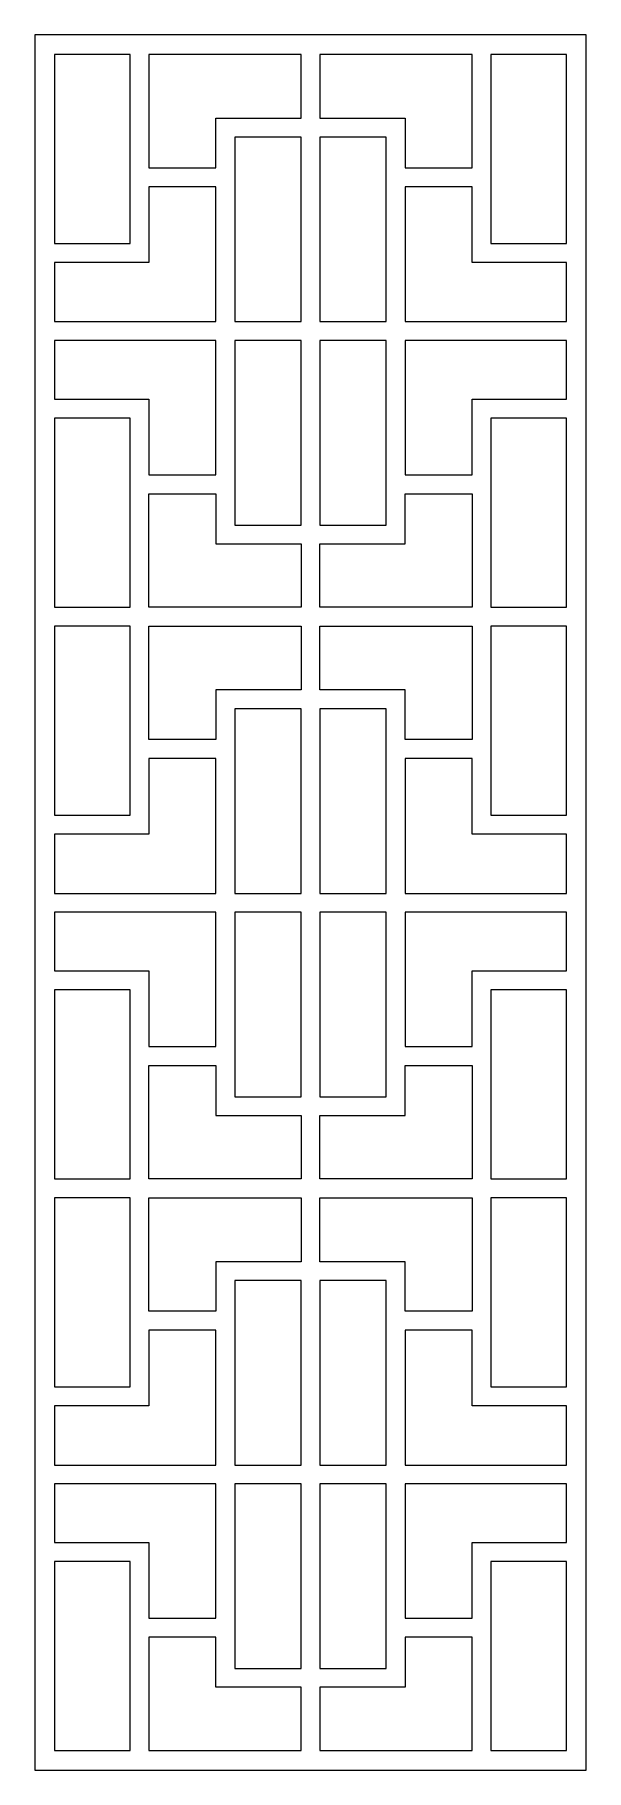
# Model space of a CAD drawing. Header units: centimetres. Extents: x 10 to 15.5, y -8.6 to 8.7.
import ezdxf

# ---------------------------------------------------------------- set-up
doc = ezdxf.new("R2010")
doc.units = ezdxf.units.CM
doc.header["$MEASUREMENT"] = 0
doc.layers.add('layer 1', color=7, linetype='Continuous')

msp = doc.modelspace()

# ---------------------------------------------------------------- linework, layer by layer
at = {"layer": 'layer 1', "color": 250, "lineweight": 9}
for points, knots in [([(10.01454, 8.68746), (10.01454, 8.68746), (15.52598, 8.68746), (15.52598, 8.68746), (15.52598, 8.68746), (15.52598, 8.68746), (15.52598, -8.63422), (15.52598, -8.63422), (15.52598, -8.63422), (15.52598, -8.63422), (10.01454, -8.63422), (10.01454, -8.63422), (10.01454, -8.63422), (10.01454, -8.63422), (10.01454, 8.68746), (10.01454, 8.68746)], [0, 0, 0, 0, 0.2, 0.2, 0.2, 0.2, 0.4, 0.4, 0.4, 0.4, 0.6, 0.6, 0.6, 0.6, 1, 1, 1, 1]), ([(10.96721, 8.49062), (10.96721, 8.49062), (10.96721, 6.60277), (10.96721, 6.60277), (10.96721, 6.60277), (10.96721, 6.60277), (10.21137, 6.60277), (10.21137, 6.60277), (10.21137, 6.60277), (10.21137, 6.60277), (10.21137, 8.49062), (10.21137, 8.49062), (10.21137, 8.49062), (10.21137, 8.49062), (10.96721, 8.49062), (10.96721, 8.49062)], [0, 0, 0, 0, 0.2, 0.2, 0.2, 0.2, 0.4, 0.4, 0.4, 0.4, 0.6, 0.6, 0.6, 0.6, 1, 1, 1, 1]), ([(12.67572, 8.49062), (12.67572, 8.49062), (12.67572, 7.85305), (12.67572, 7.85305), (12.67572, 7.85305), (12.67572, 7.85305), (11.82485, 7.85305), (11.82485, 7.85305), (11.82485, 7.85305), (11.82485, 7.85305), (11.82485, 7.35791), (11.82485, 7.35791), (11.82485, 7.35791), (11.82485, 7.35791), (11.15629, 7.35791), (11.15629, 7.35791), (11.15629, 7.35791), (11.15629, 7.35791), (11.15629, 8.49062), (11.15629, 8.49062), (11.15629, 8.49062), (11.15629, 8.49062), (12.67572, 8.49062), (12.67572, 8.49062)], [0, 0, 0, 0, 0.14285714, 0.14285714, 0.14285714, 0.14285714, 0.28571429, 0.28571429, 0.28571429, 0.28571429, 0.42857143, 0.42857143, 0.42857143, 0.42857143, 0.57142857, 0.57142857, 0.57142857, 0.57142857, 0.71428571, 0.71428571, 0.71428571, 0.71428571, 1, 1, 1, 1]), ([(14.38423, 8.49062), (14.38423, 8.49062), (14.38423, 7.35791), (14.38423, 7.35791), (14.38423, 7.35791), (14.38423, 7.35791), (13.71566, 7.35791), (13.71566, 7.35791), (13.71566, 7.35791), (13.71566, 7.35791), (13.71566, 7.85305), (13.71566, 7.85305), (13.71566, 7.85305), (13.71566, 7.85305), (12.8648, 7.85305), (12.8648, 7.85305), (12.8648, 7.85305), (12.8648, 7.85305), (12.8648, 8.49062), (12.8648, 8.49062), (12.8648, 8.49062), (12.8648, 8.49062), (14.38423, 8.49062), (14.38423, 8.49062)], [0, 0, 0, 0, 0.14285714, 0.14285714, 0.14285714, 0.14285714, 0.28571429, 0.28571429, 0.28571429, 0.28571429, 0.42857143, 0.42857143, 0.42857143, 0.42857143, 0.57142857, 0.57142857, 0.57142857, 0.57142857, 0.71428571, 0.71428571, 0.71428571, 0.71428571, 1, 1, 1, 1]), ([(15.32914, 6.60277), (15.32914, 6.60277), (14.57331, 6.60277), (14.57331, 6.60277), (14.57331, 6.60277), (14.57331, 6.60277), (14.57331, 8.49062), (14.57331, 8.49062), (14.57331, 8.49062), (14.57331, 8.49062), (15.32914, 8.49062), (15.32914, 8.49062), (15.32914, 8.49062), (15.32914, 8.49062), (15.32914, 6.60277), (15.32914, 6.60277)], [0, 0, 0, 0, 0.2, 0.2, 0.2, 0.2, 0.4, 0.4, 0.4, 0.4, 0.6, 0.6, 0.6, 0.6, 1, 1, 1, 1]), ([(12.01393, 7.66427), (12.01393, 7.66427), (12.67572, 7.66427), (12.67572, 7.66427), (12.67572, 7.66427), (12.67572, 7.66427), (12.67572, 5.82361), (12.67572, 5.82361), (12.67572, 5.82361), (12.67572, 5.82361), (12.01393, 5.82361), (12.01393, 5.82361), (12.01393, 5.82361), (12.01393, 5.82361), (12.01393, 7.66427), (12.01393, 7.66427)], [0, 0, 0, 0, 0.2, 0.2, 0.2, 0.2, 0.4, 0.4, 0.4, 0.4, 0.6, 0.6, 0.6, 0.6, 1, 1, 1, 1]), ([(12.8648, 7.66427), (12.8648, 7.66427), (13.52658, 7.66427), (13.52658, 7.66427), (13.52658, 7.66427), (13.52658, 7.66427), (13.52658, 5.82361), (13.52658, 5.82361), (13.52658, 5.82361), (13.52658, 5.82361), (12.8648, 5.82361), (12.8648, 5.82361), (12.8648, 5.82361), (12.8648, 5.82361), (12.8648, 7.66427), (12.8648, 7.66427)], [0, 0, 0, 0, 0.2, 0.2, 0.2, 0.2, 0.4, 0.4, 0.4, 0.4, 0.6, 0.6, 0.6, 0.6, 1, 1, 1, 1]), ([(10.21137, 6.41399), (10.52635, 6.41399), (10.84132, 6.41399), (11.15629, 6.41399), (11.15629, 6.41399), (11.15629, 6.41399), (11.15629, 7.16913), (11.15629, 7.16913), (11.15629, 7.16913), (11.15629, 7.16913), (11.82485, 7.16913), (11.82485, 7.16913), (11.82485, 7.16913), (11.82485, 7.16913), (11.82485, 5.82361), (11.82485, 5.82361), (11.82485, 5.82361), (11.82485, 5.82361), (10.21137, 5.82361), (10.21137, 5.82361), (10.21137, 5.82361), (10.21137, 5.82361), (10.21137, 6.41399), (10.21137, 6.41399)], [0, 0, 0, 0, 0.14285714, 0.14285714, 0.14285714, 0.14285714, 0.28571429, 0.28571429, 0.28571429, 0.28571429, 0.42857143, 0.42857143, 0.42857143, 0.42857143, 0.57142857, 0.57142857, 0.57142857, 0.57142857, 0.71428571, 0.71428571, 0.71428571, 0.71428571, 1, 1, 1, 1]), ([(15.32914, 5.82361), (15.32914, 5.82361), (13.71566, 5.82361), (13.71566, 5.82361), (13.71566, 5.82361), (13.71566, 5.82361), (13.71566, 7.16913), (13.71566, 7.16913), (13.71566, 7.16913), (13.71566, 7.16913), (14.38423, 7.16913), (14.38423, 7.16913), (14.38423, 7.16913), (14.38423, 7.16913), (14.38423, 6.41399), (14.38423, 6.41399), (14.38423, 6.41399), (14.69919, 6.41399), (15.01417, 6.41399), (15.32914, 6.41399), (15.32914, 6.41399), (15.32914, 6.41399), (15.32914, 5.82361), (15.32914, 5.82361)], [0, 0, 0, 0, 0.14285714, 0.14285714, 0.14285714, 0.14285714, 0.28571429, 0.28571429, 0.28571429, 0.28571429, 0.42857143, 0.42857143, 0.42857143, 0.42857143, 0.57142857, 0.57142857, 0.57142857, 0.57142857, 0.71428571, 0.71428571, 0.71428571, 0.71428571, 1, 1, 1, 1]), ([(10.21137, 5.63483), (10.21137, 5.63483), (11.82485, 5.63483), (11.82485, 5.63483), (11.82485, 5.63483), (11.82485, 5.63483), (11.82485, 4.2953), (11.82485, 4.2953), (11.82485, 4.2953), (11.82485, 4.2953), (11.15629, 4.2953), (11.15629, 4.2953), (11.15629, 4.2953), (11.15629, 4.2953), (11.15629, 5.05044), (11.15629, 5.05044), (11.15629, 5.05044), (10.84132, 5.05044), (10.52635, 5.05044), (10.21137, 5.05044), (10.21137, 5.05044), (10.21137, 5.05044), (10.21137, 5.63483), (10.21137, 5.63483)], [0, 0, 0, 0, 0.14285714, 0.14285714, 0.14285714, 0.14285714, 0.28571429, 0.28571429, 0.28571429, 0.28571429, 0.42857143, 0.42857143, 0.42857143, 0.42857143, 0.57142857, 0.57142857, 0.57142857, 0.57142857, 0.71428571, 0.71428571, 0.71428571, 0.71428571, 1, 1, 1, 1]), ([(12.67572, 3.79417), (12.67572, 3.79417), (12.01393, 3.79417), (12.01393, 3.79417), (12.01393, 3.79417), (12.01393, 3.79417), (12.01393, 5.63483), (12.01393, 5.63483), (12.01393, 5.63483), (12.01393, 5.63483), (12.67572, 5.63483), (12.67572, 5.63483), (12.67572, 5.63483), (12.67572, 5.63483), (12.67572, 3.79417), (12.67572, 3.79417)], [0, 0, 0, 0, 0.2, 0.2, 0.2, 0.2, 0.4, 0.4, 0.4, 0.4, 0.6, 0.6, 0.6, 0.6, 1, 1, 1, 1]), ([(13.52658, 5.63483), (13.52658, 5.63483), (13.52658, 3.79417), (13.52658, 3.79417), (13.52658, 3.79417), (13.52658, 3.79417), (12.8648, 3.79417), (12.8648, 3.79417), (12.8648, 3.79417), (12.8648, 3.79417), (12.8648, 5.63483), (12.8648, 5.63483), (12.8648, 5.63483), (12.8648, 5.63483), (13.52658, 5.63483), (13.52658, 5.63483)], [0, 0, 0, 0, 0.2, 0.2, 0.2, 0.2, 0.4, 0.4, 0.4, 0.4, 0.6, 0.6, 0.6, 0.6, 1, 1, 1, 1]), ([(15.32914, 5.05044), (15.01417, 5.05044), (14.69919, 5.05044), (14.38423, 5.05044), (14.38423, 5.05044), (14.38423, 5.05044), (14.38423, 4.2953), (14.38423, 4.2953), (14.38423, 4.2953), (14.38423, 4.2953), (13.71566, 4.2953), (13.71566, 4.2953), (13.71566, 4.2953), (13.71566, 4.2953), (13.71566, 5.63483), (13.71566, 5.63483), (13.71566, 5.63483), (13.71566, 5.63483), (15.32914, 5.63483), (15.32914, 5.63483), (15.32914, 5.63483), (15.32914, 5.63483), (15.32914, 5.05044), (15.32914, 5.05044)], [0, 0, 0, 0, 0.14285714, 0.14285714, 0.14285714, 0.14285714, 0.28571429, 0.28571429, 0.28571429, 0.28571429, 0.42857143, 0.42857143, 0.42857143, 0.42857143, 0.57142857, 0.57142857, 0.57142857, 0.57142857, 0.71428571, 0.71428571, 0.71428571, 0.71428571, 1, 1, 1, 1]), ([(10.21137, 4.86166), (10.21137, 4.86166), (10.96721, 4.86166), (10.96721, 4.86166), (10.96721, 4.86166), (10.96721, 4.86166), (10.96721, 2.97381), (10.96721, 2.97381), (10.96721, 2.97381), (10.96721, 2.97381), (10.21137, 2.97381), (10.21137, 2.97381), (10.21137, 2.97381), (10.21137, 2.97381), (10.21137, 4.86166), (10.21137, 4.86166)], [0, 0, 0, 0, 0.2, 0.2, 0.2, 0.2, 0.4, 0.4, 0.4, 0.4, 0.6, 0.6, 0.6, 0.6, 1, 1, 1, 1]), ([(15.32914, 2.97381), (15.32914, 2.97381), (14.57331, 2.97381), (14.57331, 2.97381), (14.57331, 2.97381), (14.57331, 2.97381), (14.57331, 4.86166), (14.57331, 4.86166), (14.57331, 4.86166), (14.57331, 4.86166), (15.32914, 4.86166), (15.32914, 4.86166), (15.32914, 4.86166), (15.32914, 4.86166), (15.32914, 2.97381), (15.32914, 2.97381)], [0, 0, 0, 0, 0.2, 0.2, 0.2, 0.2, 0.4, 0.4, 0.4, 0.4, 0.6, 0.6, 0.6, 0.6, 1, 1, 1, 1]), ([(11.15629, 4.10652), (11.15629, 4.10652), (11.15629, 2.97381), (11.15629, 2.97381), (11.15629, 2.97381), (11.15629, 2.97381), (12.67572, 2.97381), (12.67572, 2.97381), (12.67572, 2.97381), (12.67572, 2.97381), (12.67572, 3.60539), (12.67572, 3.60539), (12.67572, 3.60539), (12.67572, 3.60539), (11.82485, 3.60539), (11.82485, 3.60539), (11.82485, 3.60539), (11.82485, 3.60539), (11.82485, 4.10652), (11.82485, 4.10652), (11.82485, 4.10652), (11.82485, 4.10652), (11.15629, 4.10652), (11.15629, 4.10652)], [0, 0, 0, 0, 0.14285714, 0.14285714, 0.14285714, 0.14285714, 0.28571429, 0.28571429, 0.28571429, 0.28571429, 0.42857143, 0.42857143, 0.42857143, 0.42857143, 0.57142857, 0.57142857, 0.57142857, 0.57142857, 0.71428571, 0.71428571, 0.71428571, 0.71428571, 1, 1, 1, 1]), ([(13.71566, 4.10652), (13.71566, 4.10652), (13.71566, 3.60539), (13.71566, 3.60539), (13.71566, 3.60539), (13.71566, 3.60539), (12.8648, 3.60539), (12.8648, 3.60539), (12.8648, 3.60539), (12.8648, 3.60539), (12.8648, 2.97381), (12.8648, 2.97381), (12.8648, 2.97381), (12.8648, 2.97381), (14.38423, 2.97381), (14.38423, 2.97381), (14.38423, 2.97381), (14.38423, 2.97381), (14.38423, 4.10652), (14.38423, 4.10652), (14.38423, 4.10652), (14.38423, 4.10652), (13.71566, 4.10652), (13.71566, 4.10652)], [0, 0, 0, 0, 0.14285714, 0.14285714, 0.14285714, 0.14285714, 0.28571429, 0.28571429, 0.28571429, 0.28571429, 0.42857143, 0.42857143, 0.42857143, 0.42857143, 0.57142857, 0.57142857, 0.57142857, 0.57142857, 0.71428571, 0.71428571, 0.71428571, 0.71428571, 1, 1, 1, 1]), ([(10.21137, 2.78502), (10.21137, 2.78502), (10.96721, 2.78502), (10.96721, 2.78502), (10.96721, 2.78502), (10.96721, 2.78502), (10.96721, 0.89718), (10.96721, 0.89718), (10.96721, 0.89718), (10.96721, 0.89718), (10.21137, 0.89718), (10.21137, 0.89718), (10.21137, 0.89718), (10.21137, 0.89718), (10.21137, 2.78502), (10.21137, 2.78502)], [0, 0, 0, 0, 0.2, 0.2, 0.2, 0.2, 0.4, 0.4, 0.4, 0.4, 0.6, 0.6, 0.6, 0.6, 1, 1, 1, 1]), ([(12.67572, 2.78502), (12.67572, 2.78502), (11.15629, 2.78502), (11.15629, 2.78502), (11.15629, 2.78502), (11.15629, 2.78502), (11.15629, 1.65232), (11.15629, 1.65232), (11.15629, 1.65232), (11.15629, 1.65232), (11.82485, 1.65232), (11.82485, 1.65232), (11.82485, 1.65232), (11.82485, 1.65232), (11.82485, 2.14746), (11.82485, 2.14746), (11.82485, 2.14746), (11.82485, 2.14746), (12.67572, 2.14746), (12.67572, 2.14746), (12.67572, 2.14746), (12.67572, 2.14746), (12.67572, 2.78502), (12.67572, 2.78502)], [0, 0, 0, 0, 0.14285714, 0.14285714, 0.14285714, 0.14285714, 0.28571429, 0.28571429, 0.28571429, 0.28571429, 0.42857143, 0.42857143, 0.42857143, 0.42857143, 0.57142857, 0.57142857, 0.57142857, 0.57142857, 0.71428571, 0.71428571, 0.71428571, 0.71428571, 1, 1, 1, 1]), ([(14.38423, 2.78502), (14.38423, 2.78502), (12.8648, 2.78502), (12.8648, 2.78502), (12.8648, 2.78502), (12.8648, 2.78502), (12.8648, 2.14746), (12.8648, 2.14746), (12.8648, 2.14746), (12.8648, 2.14746), (13.71566, 2.14746), (13.71566, 2.14746), (13.71566, 2.14746), (13.71566, 2.14746), (13.71566, 1.65232), (13.71566, 1.65232), (13.71566, 1.65232), (13.71566, 1.65232), (14.38423, 1.65232), (14.38423, 1.65232), (14.38423, 1.65232), (14.38423, 1.65232), (14.38423, 2.78502), (14.38423, 2.78502)], [0, 0, 0, 0, 0.14285714, 0.14285714, 0.14285714, 0.14285714, 0.28571429, 0.28571429, 0.28571429, 0.28571429, 0.42857143, 0.42857143, 0.42857143, 0.42857143, 0.57142857, 0.57142857, 0.57142857, 0.57142857, 0.71428571, 0.71428571, 0.71428571, 0.71428571, 1, 1, 1, 1]), ([(15.32914, 0.89718), (15.32914, 0.89718), (14.57331, 0.89718), (14.57331, 0.89718), (14.57331, 0.89718), (14.57331, 0.89718), (14.57331, 2.78502), (14.57331, 2.78502), (14.57331, 2.78502), (14.57331, 2.78502), (15.32914, 2.78502), (15.32914, 2.78502), (15.32914, 2.78502), (15.32914, 2.78502), (15.32914, 0.89718), (15.32914, 0.89718)], [0, 0, 0, 0, 0.2, 0.2, 0.2, 0.2, 0.4, 0.4, 0.4, 0.4, 0.6, 0.6, 0.6, 0.6, 1, 1, 1, 1]), ([(12.01393, 1.95867), (12.01393, 1.95867), (12.67572, 1.95867), (12.67572, 1.95867), (12.67572, 1.95867), (12.67572, 1.95867), (12.67572, 0.11802), (12.67572, 0.11802), (12.67572, 0.11802), (12.67572, 0.11802), (12.01393, 0.11802), (12.01393, 0.11802), (12.01393, 0.11802), (12.01393, 0.11802), (12.01393, 1.95867), (12.01393, 1.95867)], [0, 0, 0, 0, 0.2, 0.2, 0.2, 0.2, 0.4, 0.4, 0.4, 0.4, 0.6, 0.6, 0.6, 0.6, 1, 1, 1, 1]), ([(12.8648, 1.95867), (12.8648, 1.95867), (13.52658, 1.95867), (13.52658, 1.95867), (13.52658, 1.95867), (13.52658, 1.95867), (13.52658, 0.11802), (13.52658, 0.11802), (13.52658, 0.11802), (13.52658, 0.11802), (12.8648, 0.11802), (12.8648, 0.11802), (12.8648, 0.11802), (12.8648, 0.11802), (12.8648, 1.95867), (12.8648, 1.95867)], [0, 0, 0, 0, 0.2, 0.2, 0.2, 0.2, 0.4, 0.4, 0.4, 0.4, 0.6, 0.6, 0.6, 0.6, 1, 1, 1, 1]), ([(10.21137, 0.70839), (10.52635, 0.70839), (10.84132, 0.70839), (11.15629, 0.70839), (11.15629, 0.70839), (11.15629, 0.70839), (11.15629, 1.46353), (11.15629, 1.46353), (11.15629, 1.46353), (11.15629, 1.46353), (11.82485, 1.46353), (11.82485, 1.46353), (11.82485, 1.46353), (11.82485, 1.46353), (11.82485, 0.11802), (11.82485, 0.11802), (11.82485, 0.11802), (11.82485, 0.11802), (10.21137, 0.11802), (10.21137, 0.11802), (10.21137, 0.11802), (10.21137, 0.11802), (10.21137, 0.70839), (10.21137, 0.70839)], [0, 0, 0, 0, 0.14285714, 0.14285714, 0.14285714, 0.14285714, 0.28571429, 0.28571429, 0.28571429, 0.28571429, 0.42857143, 0.42857143, 0.42857143, 0.42857143, 0.57142857, 0.57142857, 0.57142857, 0.57142857, 0.71428571, 0.71428571, 0.71428571, 0.71428571, 1, 1, 1, 1]), ([(15.32914, 0.11802), (15.32914, 0.11802), (13.71566, 0.11802), (13.71566, 0.11802), (13.71566, 0.11802), (13.71566, 0.11802), (13.71566, 1.46353), (13.71566, 1.46353), (13.71566, 1.46353), (13.71566, 1.46353), (14.38423, 1.46353), (14.38423, 1.46353), (14.38423, 1.46353), (14.38423, 1.46353), (14.38423, 0.70839), (14.38423, 0.70839), (14.38423, 0.70839), (14.69919, 0.70839), (15.01417, 0.70839), (15.32914, 0.70839), (15.32914, 0.70839), (15.32914, 0.70839), (15.32914, 0.11802), (15.32914, 0.11802)], [0, 0, 0, 0, 0.14285714, 0.14285714, 0.14285714, 0.14285714, 0.28571429, 0.28571429, 0.28571429, 0.28571429, 0.42857143, 0.42857143, 0.42857143, 0.42857143, 0.57142857, 0.57142857, 0.57142857, 0.57142857, 0.71428571, 0.71428571, 0.71428571, 0.71428571, 1, 1, 1, 1]), ([(10.21137, -0.07077), (10.21137, -0.07077), (11.82485, -0.07077), (11.82485, -0.07077), (11.82485, -0.07077), (11.82485, -0.07077), (11.82485, -1.41029), (11.82485, -1.41029), (11.82485, -1.41029), (11.82485, -1.41029), (11.15629, -1.41029), (11.15629, -1.41029), (11.15629, -1.41029), (11.15629, -1.41029), (11.15629, -0.65515), (11.15629, -0.65515), (11.15629, -0.65515), (10.84132, -0.65515), (10.52635, -0.65515), (10.21137, -0.65515), (10.21137, -0.65515), (10.21137, -0.65515), (10.21137, -0.07077), (10.21137, -0.07077)], [0, 0, 0, 0, 0.14285714, 0.14285714, 0.14285714, 0.14285714, 0.28571429, 0.28571429, 0.28571429, 0.28571429, 0.42857143, 0.42857143, 0.42857143, 0.42857143, 0.57142857, 0.57142857, 0.57142857, 0.57142857, 0.71428571, 0.71428571, 0.71428571, 0.71428571, 1, 1, 1, 1]), ([(12.67572, -1.91142), (12.67572, -1.91142), (12.01393, -1.91142), (12.01393, -1.91142), (12.01393, -1.91142), (12.01393, -1.91142), (12.01393, -0.07077), (12.01393, -0.07077), (12.01393, -0.07077), (12.01393, -0.07077), (12.67572, -0.07077), (12.67572, -0.07077), (12.67572, -0.07077), (12.67572, -0.07077), (12.67572, -1.91142), (12.67572, -1.91142)], [0, 0, 0, 0, 0.2, 0.2, 0.2, 0.2, 0.4, 0.4, 0.4, 0.4, 0.6, 0.6, 0.6, 0.6, 1, 1, 1, 1]), ([(13.52658, -0.07077), (13.52658, -0.07077), (13.52658, -1.91142), (13.52658, -1.91142), (13.52658, -1.91142), (13.52658, -1.91142), (12.8648, -1.91142), (12.8648, -1.91142), (12.8648, -1.91142), (12.8648, -1.91142), (12.8648, -0.07077), (12.8648, -0.07077), (12.8648, -0.07077), (12.8648, -0.07077), (13.52658, -0.07077), (13.52658, -0.07077)], [0, 0, 0, 0, 0.2, 0.2, 0.2, 0.2, 0.4, 0.4, 0.4, 0.4, 0.6, 0.6, 0.6, 0.6, 1, 1, 1, 1]), ([(15.32914, -0.65515), (15.01417, -0.65515), (14.69919, -0.65515), (14.38423, -0.65515), (14.38423, -0.65515), (14.38423, -0.65515), (14.38423, -1.41029), (14.38423, -1.41029), (14.38423, -1.41029), (14.38423, -1.41029), (13.71566, -1.41029), (13.71566, -1.41029), (13.71566, -1.41029), (13.71566, -1.41029), (13.71566, -0.07077), (13.71566, -0.07077), (13.71566, -0.07077), (13.71566, -0.07077), (15.32914, -0.07077), (15.32914, -0.07077), (15.32914, -0.07077), (15.32914, -0.07077), (15.32914, -0.65515), (15.32914, -0.65515)], [0, 0, 0, 0, 0.14285714, 0.14285714, 0.14285714, 0.14285714, 0.28571429, 0.28571429, 0.28571429, 0.28571429, 0.42857143, 0.42857143, 0.42857143, 0.42857143, 0.57142857, 0.57142857, 0.57142857, 0.57142857, 0.71428571, 0.71428571, 0.71428571, 0.71428571, 1, 1, 1, 1]), ([(10.21137, -0.84394), (10.21137, -0.84394), (10.96721, -0.84394), (10.96721, -0.84394), (10.96721, -0.84394), (10.96721, -0.84394), (10.96721, -2.73179), (10.96721, -2.73179), (10.96721, -2.73179), (10.96721, -2.73179), (10.21137, -2.73179), (10.21137, -2.73179), (10.21137, -2.73179), (10.21137, -2.73179), (10.21137, -0.84394), (10.21137, -0.84394)], [0, 0, 0, 0, 0.2, 0.2, 0.2, 0.2, 0.4, 0.4, 0.4, 0.4, 0.6, 0.6, 0.6, 0.6, 1, 1, 1, 1]), ([(15.32914, -2.73179), (15.32914, -2.73179), (14.57331, -2.73179), (14.57331, -2.73179), (14.57331, -2.73179), (14.57331, -2.73179), (14.57331, -0.84394), (14.57331, -0.84394), (14.57331, -0.84394), (14.57331, -0.84394), (15.32914, -0.84394), (15.32914, -0.84394), (15.32914, -0.84394), (15.32914, -0.84394), (15.32914, -2.73179), (15.32914, -2.73179)], [0, 0, 0, 0, 0.2, 0.2, 0.2, 0.2, 0.4, 0.4, 0.4, 0.4, 0.6, 0.6, 0.6, 0.6, 1, 1, 1, 1]), ([(11.15629, -1.59908), (11.15629, -1.59908), (11.15629, -2.73179), (11.15629, -2.73179), (11.15629, -2.73179), (11.15629, -2.73179), (12.67572, -2.73179), (12.67572, -2.73179), (12.67572, -2.73179), (12.67572, -2.73179), (12.67572, -2.10021), (12.67572, -2.10021), (12.67572, -2.10021), (12.67572, -2.10021), (11.82485, -2.10021), (11.82485, -2.10021), (11.82485, -2.10021), (11.82485, -2.10021), (11.82485, -1.59908), (11.82485, -1.59908), (11.82485, -1.59908), (11.82485, -1.59908), (11.15629, -1.59908), (11.15629, -1.59908)], [0, 0, 0, 0, 0.14285714, 0.14285714, 0.14285714, 0.14285714, 0.28571429, 0.28571429, 0.28571429, 0.28571429, 0.42857143, 0.42857143, 0.42857143, 0.42857143, 0.57142857, 0.57142857, 0.57142857, 0.57142857, 0.71428571, 0.71428571, 0.71428571, 0.71428571, 1, 1, 1, 1]), ([(13.71566, -1.59908), (13.71566, -1.59908), (13.71566, -2.10021), (13.71566, -2.10021), (13.71566, -2.10021), (13.71566, -2.10021), (12.8648, -2.10021), (12.8648, -2.10021), (12.8648, -2.10021), (12.8648, -2.10021), (12.8648, -2.73179), (12.8648, -2.73179), (12.8648, -2.73179), (12.8648, -2.73179), (14.38423, -2.73179), (14.38423, -2.73179), (14.38423, -2.73179), (14.38423, -2.73179), (14.38423, -1.59908), (14.38423, -1.59908), (14.38423, -1.59908), (14.38423, -1.59908), (13.71566, -1.59908), (13.71566, -1.59908)], [0, 0, 0, 0, 0.14285714, 0.14285714, 0.14285714, 0.14285714, 0.28571429, 0.28571429, 0.28571429, 0.28571429, 0.42857143, 0.42857143, 0.42857143, 0.42857143, 0.57142857, 0.57142857, 0.57142857, 0.57142857, 0.71428571, 0.71428571, 0.71428571, 0.71428571, 1, 1, 1, 1]), ([(10.21137, -2.92057), (10.21137, -2.92057), (10.96721, -2.92057), (10.96721, -2.92057), (10.96721, -2.92057), (10.96721, -2.92057), (10.96721, -4.80842), (10.96721, -4.80842), (10.96721, -4.80842), (10.96721, -4.80842), (10.21137, -4.80842), (10.21137, -4.80842), (10.21137, -4.80842), (10.21137, -4.80842), (10.21137, -2.92057), (10.21137, -2.92057)], [0, 0, 0, 0, 0.2, 0.2, 0.2, 0.2, 0.4, 0.4, 0.4, 0.4, 0.6, 0.6, 0.6, 0.6, 1, 1, 1, 1]), ([(12.67572, -2.92057), (12.67572, -2.92057), (11.15629, -2.92057), (11.15629, -2.92057), (11.15629, -2.92057), (11.15629, -2.92057), (11.15629, -4.05328), (11.15629, -4.05328), (11.15629, -4.05328), (11.15629, -4.05328), (11.82485, -4.05328), (11.82485, -4.05328), (11.82485, -4.05328), (11.82485, -4.05328), (11.82485, -3.55814), (11.82485, -3.55814), (11.82485, -3.55814), (11.82485, -3.55814), (12.67572, -3.55814), (12.67572, -3.55814), (12.67572, -3.55814), (12.67572, -3.55814), (12.67572, -2.92057), (12.67572, -2.92057)], [0, 0, 0, 0, 0.14285714, 0.14285714, 0.14285714, 0.14285714, 0.28571429, 0.28571429, 0.28571429, 0.28571429, 0.42857143, 0.42857143, 0.42857143, 0.42857143, 0.57142857, 0.57142857, 0.57142857, 0.57142857, 0.71428571, 0.71428571, 0.71428571, 0.71428571, 1, 1, 1, 1]), ([(14.38423, -2.92057), (14.38423, -2.92057), (12.8648, -2.92057), (12.8648, -2.92057), (12.8648, -2.92057), (12.8648, -2.92057), (12.8648, -3.55814), (12.8648, -3.55814), (12.8648, -3.55814), (12.8648, -3.55814), (13.71566, -3.55814), (13.71566, -3.55814), (13.71566, -3.55814), (13.71566, -3.55814), (13.71566, -4.05328), (13.71566, -4.05328), (13.71566, -4.05328), (13.71566, -4.05328), (14.38423, -4.05328), (14.38423, -4.05328), (14.38423, -4.05328), (14.38423, -4.05328), (14.38423, -2.92057), (14.38423, -2.92057)], [0, 0, 0, 0, 0.14285714, 0.14285714, 0.14285714, 0.14285714, 0.28571429, 0.28571429, 0.28571429, 0.28571429, 0.42857143, 0.42857143, 0.42857143, 0.42857143, 0.57142857, 0.57142857, 0.57142857, 0.57142857, 0.71428571, 0.71428571, 0.71428571, 0.71428571, 1, 1, 1, 1]), ([(15.32914, -4.80842), (15.32914, -4.80842), (14.57331, -4.80842), (14.57331, -4.80842), (14.57331, -4.80842), (14.57331, -4.80842), (14.57331, -2.92057), (14.57331, -2.92057), (14.57331, -2.92057), (14.57331, -2.92057), (15.32914, -2.92057), (15.32914, -2.92057), (15.32914, -2.92057), (15.32914, -2.92057), (15.32914, -4.80842), (15.32914, -4.80842)], [0, 0, 0, 0, 0.2, 0.2, 0.2, 0.2, 0.4, 0.4, 0.4, 0.4, 0.6, 0.6, 0.6, 0.6, 1, 1, 1, 1]), ([(12.01393, -3.74692), (12.01393, -3.74692), (12.67572, -3.74692), (12.67572, -3.74692), (12.67572, -3.74692), (12.67572, -3.74692), (12.67572, -5.58758), (12.67572, -5.58758), (12.67572, -5.58758), (12.67572, -5.58758), (12.01393, -5.58758), (12.01393, -5.58758), (12.01393, -5.58758), (12.01393, -5.58758), (12.01393, -3.74692), (12.01393, -3.74692)], [0, 0, 0, 0, 0.2, 0.2, 0.2, 0.2, 0.4, 0.4, 0.4, 0.4, 0.6, 0.6, 0.6, 0.6, 1, 1, 1, 1]), ([(12.8648, -3.74692), (12.8648, -3.74692), (13.52658, -3.74692), (13.52658, -3.74692), (13.52658, -3.74692), (13.52658, -3.74692), (13.52658, -5.58758), (13.52658, -5.58758), (13.52658, -5.58758), (13.52658, -5.58758), (12.8648, -5.58758), (12.8648, -5.58758), (12.8648, -5.58758), (12.8648, -5.58758), (12.8648, -3.74692), (12.8648, -3.74692)], [0, 0, 0, 0, 0.2, 0.2, 0.2, 0.2, 0.4, 0.4, 0.4, 0.4, 0.6, 0.6, 0.6, 0.6, 1, 1, 1, 1]), ([(10.21137, -4.9972), (10.52635, -4.9972), (10.84132, -4.9972), (11.15629, -4.9972), (11.15629, -4.9972), (11.15629, -4.9972), (11.15629, -4.24206), (11.15629, -4.24206), (11.15629, -4.24206), (11.15629, -4.24206), (11.82485, -4.24206), (11.82485, -4.24206), (11.82485, -4.24206), (11.82485, -4.24206), (11.82485, -5.58758), (11.82485, -5.58758), (11.82485, -5.58758), (11.82485, -5.58758), (10.21137, -5.58758), (10.21137, -5.58758), (10.21137, -5.58758), (10.21137, -5.58758), (10.21137, -4.9972), (10.21137, -4.9972)], [0, 0, 0, 0, 0.14285714, 0.14285714, 0.14285714, 0.14285714, 0.28571429, 0.28571429, 0.28571429, 0.28571429, 0.42857143, 0.42857143, 0.42857143, 0.42857143, 0.57142857, 0.57142857, 0.57142857, 0.57142857, 0.71428571, 0.71428571, 0.71428571, 0.71428571, 1, 1, 1, 1]), ([(15.32914, -5.58758), (15.32914, -5.58758), (13.71566, -5.58758), (13.71566, -5.58758), (13.71566, -5.58758), (13.71566, -5.58758), (13.71566, -4.24206), (13.71566, -4.24206), (13.71566, -4.24206), (13.71566, -4.24206), (14.38423, -4.24206), (14.38423, -4.24206), (14.38423, -4.24206), (14.38423, -4.24206), (14.38423, -4.9972), (14.38423, -4.9972), (14.38423, -4.9972), (14.69919, -4.9972), (15.01417, -4.9972), (15.32914, -4.9972), (15.32914, -4.9972), (15.32914, -4.9972), (15.32914, -5.58758), (15.32914, -5.58758)], [0, 0, 0, 0, 0.14285714, 0.14285714, 0.14285714, 0.14285714, 0.28571429, 0.28571429, 0.28571429, 0.28571429, 0.42857143, 0.42857143, 0.42857143, 0.42857143, 0.57142857, 0.57142857, 0.57142857, 0.57142857, 0.71428571, 0.71428571, 0.71428571, 0.71428571, 1, 1, 1, 1]), ([(10.21137, -5.77636), (10.21137, -5.77636), (11.82485, -5.77636), (11.82485, -5.77636), (11.82485, -5.77636), (11.82485, -5.77636), (11.82485, -7.11589), (11.82485, -7.11589), (11.82485, -7.11589), (11.82485, -7.11589), (11.15629, -7.11589), (11.15629, -7.11589), (11.15629, -7.11589), (11.15629, -7.11589), (11.15629, -6.36075), (11.15629, -6.36075), (11.15629, -6.36075), (10.84132, -6.36075), (10.52635, -6.36075), (10.21137, -6.36075), (10.21137, -6.36075), (10.21137, -6.36075), (10.21137, -5.77636), (10.21137, -5.77636)], [0, 0, 0, 0, 0.14285714, 0.14285714, 0.14285714, 0.14285714, 0.28571429, 0.28571429, 0.28571429, 0.28571429, 0.42857143, 0.42857143, 0.42857143, 0.42857143, 0.57142857, 0.57142857, 0.57142857, 0.57142857, 0.71428571, 0.71428571, 0.71428571, 0.71428571, 1, 1, 1, 1]), ([(12.67572, -7.61702), (12.67572, -7.61702), (12.01393, -7.61702), (12.01393, -7.61702), (12.01393, -7.61702), (12.01393, -7.61702), (12.01393, -5.77636), (12.01393, -5.77636), (12.01393, -5.77636), (12.01393, -5.77636), (12.67572, -5.77636), (12.67572, -5.77636), (12.67572, -5.77636), (12.67572, -5.77636), (12.67572, -7.61702), (12.67572, -7.61702)], [0, 0, 0, 0, 0.2, 0.2, 0.2, 0.2, 0.4, 0.4, 0.4, 0.4, 0.6, 0.6, 0.6, 0.6, 1, 1, 1, 1]), ([(13.52658, -5.77636), (13.52658, -5.77636), (13.52658, -7.61702), (13.52658, -7.61702), (13.52658, -7.61702), (13.52658, -7.61702), (12.8648, -7.61702), (12.8648, -7.61702), (12.8648, -7.61702), (12.8648, -7.61702), (12.8648, -5.77636), (12.8648, -5.77636), (12.8648, -5.77636), (12.8648, -5.77636), (13.52658, -5.77636), (13.52658, -5.77636)], [0, 0, 0, 0, 0.2, 0.2, 0.2, 0.2, 0.4, 0.4, 0.4, 0.4, 0.6, 0.6, 0.6, 0.6, 1, 1, 1, 1]), ([(15.32914, -6.36075), (15.01417, -6.36075), (14.69919, -6.36075), (14.38423, -6.36075), (14.38423, -6.36075), (14.38423, -6.36075), (14.38423, -7.11589), (14.38423, -7.11589), (14.38423, -7.11589), (14.38423, -7.11589), (13.71566, -7.11589), (13.71566, -7.11589), (13.71566, -7.11589), (13.71566, -7.11589), (13.71566, -5.77636), (13.71566, -5.77636), (13.71566, -5.77636), (13.71566, -5.77636), (15.32914, -5.77636), (15.32914, -5.77636), (15.32914, -5.77636), (15.32914, -5.77636), (15.32914, -6.36075), (15.32914, -6.36075)], [0, 0, 0, 0, 0.14285714, 0.14285714, 0.14285714, 0.14285714, 0.28571429, 0.28571429, 0.28571429, 0.28571429, 0.42857143, 0.42857143, 0.42857143, 0.42857143, 0.57142857, 0.57142857, 0.57142857, 0.57142857, 0.71428571, 0.71428571, 0.71428571, 0.71428571, 1, 1, 1, 1]), ([(10.21137, -6.54953), (10.21137, -6.54953), (10.96721, -6.54953), (10.96721, -6.54953), (10.96721, -6.54953), (10.96721, -6.54953), (10.96721, -8.43738), (10.96721, -8.43738), (10.96721, -8.43738), (10.96721, -8.43738), (10.21137, -8.43738), (10.21137, -8.43738), (10.21137, -8.43738), (10.21137, -8.43738), (10.21137, -6.54953), (10.21137, -6.54953)], [0, 0, 0, 0, 0.2, 0.2, 0.2, 0.2, 0.4, 0.4, 0.4, 0.4, 0.6, 0.6, 0.6, 0.6, 1, 1, 1, 1]), ([(14.57331, -8.43738), (14.57331, -8.43738), (14.57331, -6.54953), (14.57331, -6.54953), (14.57331, -6.54953), (14.57331, -6.54953), (15.32914, -6.54953), (15.32914, -6.54953), (15.32914, -6.54953), (15.32914, -6.54953), (15.32914, -8.43738), (15.32914, -8.43738), (15.32914, -8.43738), (15.32914, -8.43738), (14.57331, -8.43738), (14.57331, -8.43738)], [0, 0, 0, 0, 0.2, 0.2, 0.2, 0.2, 0.4, 0.4, 0.4, 0.4, 0.6, 0.6, 0.6, 0.6, 1, 1, 1, 1]), ([(11.15629, -8.43738), (11.15629, -8.43738), (11.15629, -7.30467), (11.15629, -7.30467), (11.15629, -7.30467), (11.15629, -7.30467), (11.82485, -7.30467), (11.82485, -7.30467), (11.82485, -7.30467), (11.82485, -7.30467), (11.82485, -7.80581), (11.82485, -7.80581), (11.82485, -7.80581), (11.82485, -7.80581), (12.67572, -7.80581), (12.67572, -7.80581), (12.67572, -7.80581), (12.67572, -7.80581), (12.67572, -8.43738), (12.67572, -8.43738), (12.67572, -8.43738), (12.67572, -8.43738), (11.15629, -8.43738), (11.15629, -8.43738)], [0, 0, 0, 0, 0.14285714, 0.14285714, 0.14285714, 0.14285714, 0.28571429, 0.28571429, 0.28571429, 0.28571429, 0.42857143, 0.42857143, 0.42857143, 0.42857143, 0.57142857, 0.57142857, 0.57142857, 0.57142857, 0.71428571, 0.71428571, 0.71428571, 0.71428571, 1, 1, 1, 1]), ([(12.8648, -8.43738), (12.8648, -8.43738), (12.8648, -7.80581), (12.8648, -7.80581), (12.8648, -7.80581), (12.8648, -7.80581), (13.71566, -7.80581), (13.71566, -7.80581), (13.71566, -7.80581), (13.71566, -7.80581), (13.71566, -7.30467), (13.71566, -7.30467), (13.71566, -7.30467), (13.71566, -7.30467), (14.38423, -7.30467), (14.38423, -7.30467), (14.38423, -7.30467), (14.38423, -7.30467), (14.38423, -8.43738), (14.38423, -8.43738), (14.38423, -8.43738), (14.38423, -8.43738), (12.8648, -8.43738), (12.8648, -8.43738)], [0, 0, 0, 0, 0.14285714, 0.14285714, 0.14285714, 0.14285714, 0.28571429, 0.28571429, 0.28571429, 0.28571429, 0.42857143, 0.42857143, 0.42857143, 0.42857143, 0.57142857, 0.57142857, 0.57142857, 0.57142857, 0.71428571, 0.71428571, 0.71428571, 0.71428571, 1, 1, 1, 1])]:
    msp.add_open_spline(points, degree=3, knots=knots, dxfattribs=at)

doc.saveas('drawing.dxf')
